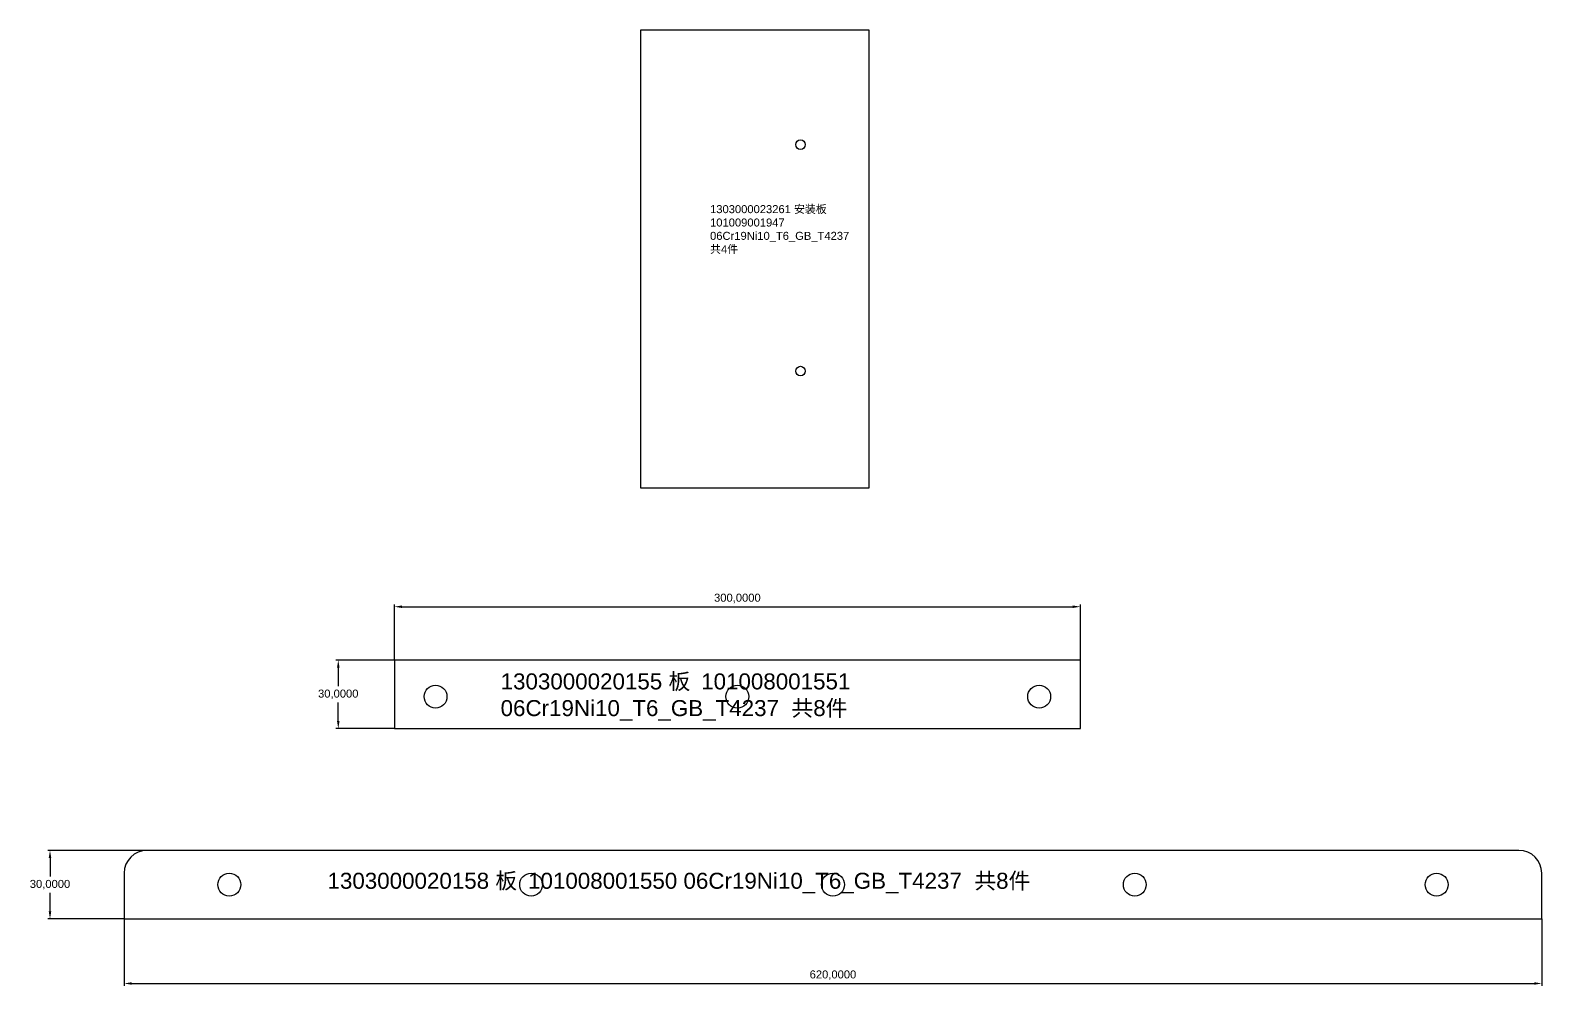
# Model space of a CAD drawing. Extents: x -16 to 22649, y -4599 to 814.
# Drawn here: x 15294 to 15955, y -2288 to -1870 of the extents above; entities that cross this region are included whole.
import ezdxf

# ---------------------------------------------------------------- set-up
doc = ezdxf.new("R2010")
doc.units = 0
doc.header["$MEASUREMENT"] = 0
doc.layers.get('0').update_dxf_attribs({"linetype": 'CONTINUOUS'})
doc.layers.get('DEFPOINTS').update_dxf_attribs({"linetype": 'CONTINUOUS'})
doc.styles.get("Standard").update_dxf_attribs({"font": 'arial.ttf'})
doc.dimstyles.new('ISO-25', dxfattribs={"dimtxt": 2.5, "dimasz": 2.5, "dimexe": 1.25, "dimexo": 0.625, "dimtad": 1, "dimtxsty": 'STANDARD', "dimcen": 2.5, "dimazin": 3, "dimtfac": 1, "dimtmove": 0, "dimatfit": 3})

# ---------------------------------------------------------------- blocks, each defined once
blk = doc.blocks.new('1303000023261_安装板_10100900')
at = {"layer": 'DEFPOINTS'}
for p, q in [((-50, 100), (-50, -100)), ((50, 100), (-50, 100)), ((50, -100), (50, 100)), ((-50, -100), (50, -100))]:
    blk.add_line(p, q, dxfattribs=at)
for centre in [(20, 50), (20, -49)]:
    blk.add_circle(centre, 2.1, dxfattribs=at)
at = {"color": 3, "insert": (-19.54, 23.55), "char_height": 3.5, "width": 69.5393, "attachment_point": 1}
blk.add_mtext('1303000023261 {\\fSimSun|b0|i0|c134|p2;安装板 }101009001947 06Cr19Ni10_T6_GB_T4237\\P{\\fSimSun|b0|i0|c134|p2;共}4{\\fSimSun|b0|i0|c134|p2;件}', dxfattribs=at)
blk = doc.blocks.new('1303000020155_板_1010080015')
at = {"color": 7, "linetype": 'CONTINUOUS'}
for p, q in [((-150, 15), (-150, -15)), ((150, 15), (-150, 15)), ((150, -15), (150, 15)), ((-150, -15), (150, -15))]:
    blk.add_line(p, q, dxfattribs=at)
for centre in [(-132, -1), (0, -1), (132, -1)]:
    blk.add_circle(centre, 5, dxfattribs=at)
at = {"color": 3, "insert": (-103.55, 9.16), "char_height": 7, "width": 174.3187, "attachment_point": 1}
blk.add_mtext('1303000020155 {\\fSimSun|b0|i0|c134|p2;板 }101008001551 06Cr19Ni10_T6_GB_T4237  {\\fSimSun|b0|i0|c134|p2;共}8{\\fSimSun|b0|i0|c134|p2;件}', dxfattribs=at)
blk = doc.blocks.new('*D91')
at = {"color": 0, "linetype": 'BYBLOCK'}
for p, q in [((15453.56, -2145.2), (15453.56, -2120.91)), ((15456.86, -2121.91), (15750.26, -2121.91)), ((15753.56, -2145.2), (15753.56, -2120.91))]:
    blk.add_line(p, q, dxfattribs=at)
at = {"color": 0}
for points in [[(15456.86, -2121.36), (15456.86, -2122.46), (15453.56, -2121.91)], [(15750.26, -2121.36), (15750.26, -2122.46), (15753.56, -2121.91)]]:
    blk.add_solid(points, dxfattribs=at)
at = {"layer": 'DEFPOINTS', "color": 0}
for p in [(15753.56, -2121.91), (15453.56, -2145.2), (15753.56, -2145.2)]:
    blk.add_point(p, dxfattribs=at)
at = {"color": 0, "insert": (15603.56, -2118.28), "char_height": 3.5, "attachment_point": 5}
blk.add_mtext('300,0000', dxfattribs=at)
blk = doc.blocks.new('*D92')
at = {"color": 0, "linetype": 'BYBLOCK'}
for p, q in [((15453.56, -2145.2), (15428.01, -2145.2)), ((15429.01, -2148.5), (15429.01, -2156.57)), ((15429.01, -2171.9), (15429.01, -2163.83)), ((15453.56, -2175.2), (15428.01, -2175.2))]:
    blk.add_line(p, q, dxfattribs=at)
at = {"color": 0}
for points in [[(15428.46, -2148.5), (15429.56, -2148.5), (15429.01, -2145.2)], [(15428.46, -2171.9), (15429.56, -2171.9), (15429.01, -2175.2)]]:
    blk.add_solid(points, dxfattribs=at)
at = {"layer": 'DEFPOINTS', "color": 0}
for p in [(15453.56, -2145.2), (15429.01, -2175.2), (15453.56, -2175.2)]:
    blk.add_point(p, dxfattribs=at)
at = {"color": 0, "insert": (15429.01, -2160.2), "char_height": 3.5, "attachment_point": 5}
blk.add_mtext('30,0000', dxfattribs=at)
blk = doc.blocks.new('1303000020158_板_1010080015')
at = {"color": 7, "linetype": 'CONTINUOUS'}
for p, q in [((300, 15), (-300, 15)), ((-310, 5), (-310, -15)), ((310, -15), (310, 5))]:
    blk.add_line(p, q, dxfattribs=at)
at = {"color": 7}
blk.add_line((-310, -15), (310, -15), dxfattribs=at)
at = {"color": 7, "linetype": 'CONTINUOUS'}
for centre in [(-264, 0), (-132, 0), (0, 0), (132, 0), (264, 0)]:
    blk.add_circle(centre, 5, dxfattribs=at)
for centre, start, end in [((-300, 5), 90, 180), ((300, 5), 0, 90)]:
    blk.add_arc(centre, 10, start, end, dxfattribs=at)
at = {"color": 3, "insert": (-221.06, 5.2), "char_height": 7, "width": 331.0037, "attachment_point": 1}
blk.add_mtext('1303000020158 {\\fSimSun|b0|i0|c134|p2;板 }101008001550 06Cr19Ni10_T6_GB_T4237  {\\fSimSun|b0|i0|c134|p2;共}8{\\fSimSun|b0|i0|c134|p2;件}', dxfattribs=at)
blk = doc.blocks.new('*D94')
at = {"color": 0, "linetype": 'BYBLOCK'}
for p, q in [((15361.45, -2228.39), (15301.95, -2228.39)), ((15302.95, -2231.69), (15302.95, -2239.76)), ((15302.95, -2255.09), (15302.95, -2247.01)), ((15335.36, -2258.39), (15301.95, -2258.39))]:
    blk.add_line(p, q, dxfattribs=at)
at = {"color": 0}
for points in [[(15302.4, -2231.69), (15303.5, -2231.69), (15302.95, -2228.39)], [(15302.4, -2255.09), (15303.5, -2255.09), (15302.95, -2258.39)]]:
    blk.add_solid(points, dxfattribs=at)
at = {"layer": 'DEFPOINTS', "color": 0}
for p in [(15302.95, -2228.39), (15361.45, -2228.39), (15335.36, -2258.39)]:
    blk.add_point(p, dxfattribs=at)
at = {"color": 0, "insert": (15302.95, -2243.39), "char_height": 3.5, "attachment_point": 5}
blk.add_mtext('30,0000', dxfattribs=at)
blk = doc.blocks.new('*D95')
at = {"color": 0, "linetype": 'BYBLOCK'}
for p, q in [((15335.36, -2258.39), (15335.36, -2287.58)), ((15955.36, -2258.39), (15955.36, -2287.58)), ((15338.66, -2286.58), (15952.06, -2286.58))]:
    blk.add_line(p, q, dxfattribs=at)
at = {"color": 0}
for points in [[(15338.66, -2286.03), (15338.66, -2287.13), (15335.36, -2286.58)], [(15952.06, -2286.03), (15952.06, -2287.13), (15955.36, -2286.58)]]:
    blk.add_solid(points, dxfattribs=at)
at = {"layer": 'DEFPOINTS', "color": 0}
for p in [(15335.36, -2258.39), (15955.36, -2258.39), (15955.36, -2286.58)]:
    blk.add_point(p, dxfattribs=at)
at = {"color": 0, "insert": (15645.36, -2282.95), "char_height": 3.5, "attachment_point": 5}
blk.add_mtext('620,0000', dxfattribs=at)

msp = doc.modelspace()

# ---------------------------------------------------------------- block references
at = {"color": 1}
msp.add_blockref('1303000023261_安装板_10100900', (15611.15624, -1969.92355), dxfattribs=at)
for name, p in [('1303000020155_板_1010080015', (15603.55954, -2160.20212)), ('1303000020158_板_1010080015', (15645.35827, -2243.38732))]:
    msp.add_blockref(name, p)

# ---------------------------------------------------------------- dimensions: what is measured, and where the dimension line sits
for base, p1, p2, picture, middle in [((15753.55954, -2121.90699), (15453.55954, -2145.20212), (15753.55954, -2145.20212), '*D91', (15603.55954, -2118.27964)), ((15955.35827, -2286.57821), (15335.35827, -2258.38732), (15955.35827, -2258.38732), '*D95', (15645.35827, -2282.95087))]:
    dim = msp.add_linear_dim(base=base, p1=p1, p2=p2, dimstyle='ISO-25', override={"dimtxt": 3.5, "dimasz": 3.302, "dimexe": 1, "dimexo": 0, "dimgap": 1.524, "dimtih": 1, "dimtoh": 1, "dimdec": 4, "dimzin": 0, "dimtdec": 4, "dimtmove": 0}, dxfattribs=at)
    dim.commit()
    dim.dimension.update_dxf_attribs({"geometry": picture, "text_midpoint": middle})
for base, p1, p2, picture, middle in [((15429.01417, -2175.20212), (15453.55954, -2145.20212), (15453.55954, -2175.20212), '*D92', (15429.01417, -2160.20212)), ((15302.94584, -2228.38732), (15335.35827, -2258.38732), (15361.45355, -2228.38732), '*D94', (15302.94584, -2243.38732))]:
    dim = msp.add_linear_dim(base=base, p1=p1, p2=p2, angle=90, dimstyle='ISO-25', override={"dimtxt": 3.5, "dimasz": 3.302, "dimexe": 1, "dimexo": 0, "dimgap": 1.524, "dimtih": 1, "dimtoh": 1, "dimdec": 4, "dimzin": 0, "dimtdec": 4, "dimtmove": 0}, dxfattribs=at)
    dim.commit()
    dim.dimension.update_dxf_attribs({"geometry": picture, "text_midpoint": middle})

doc.saveas('drawing.dxf')
